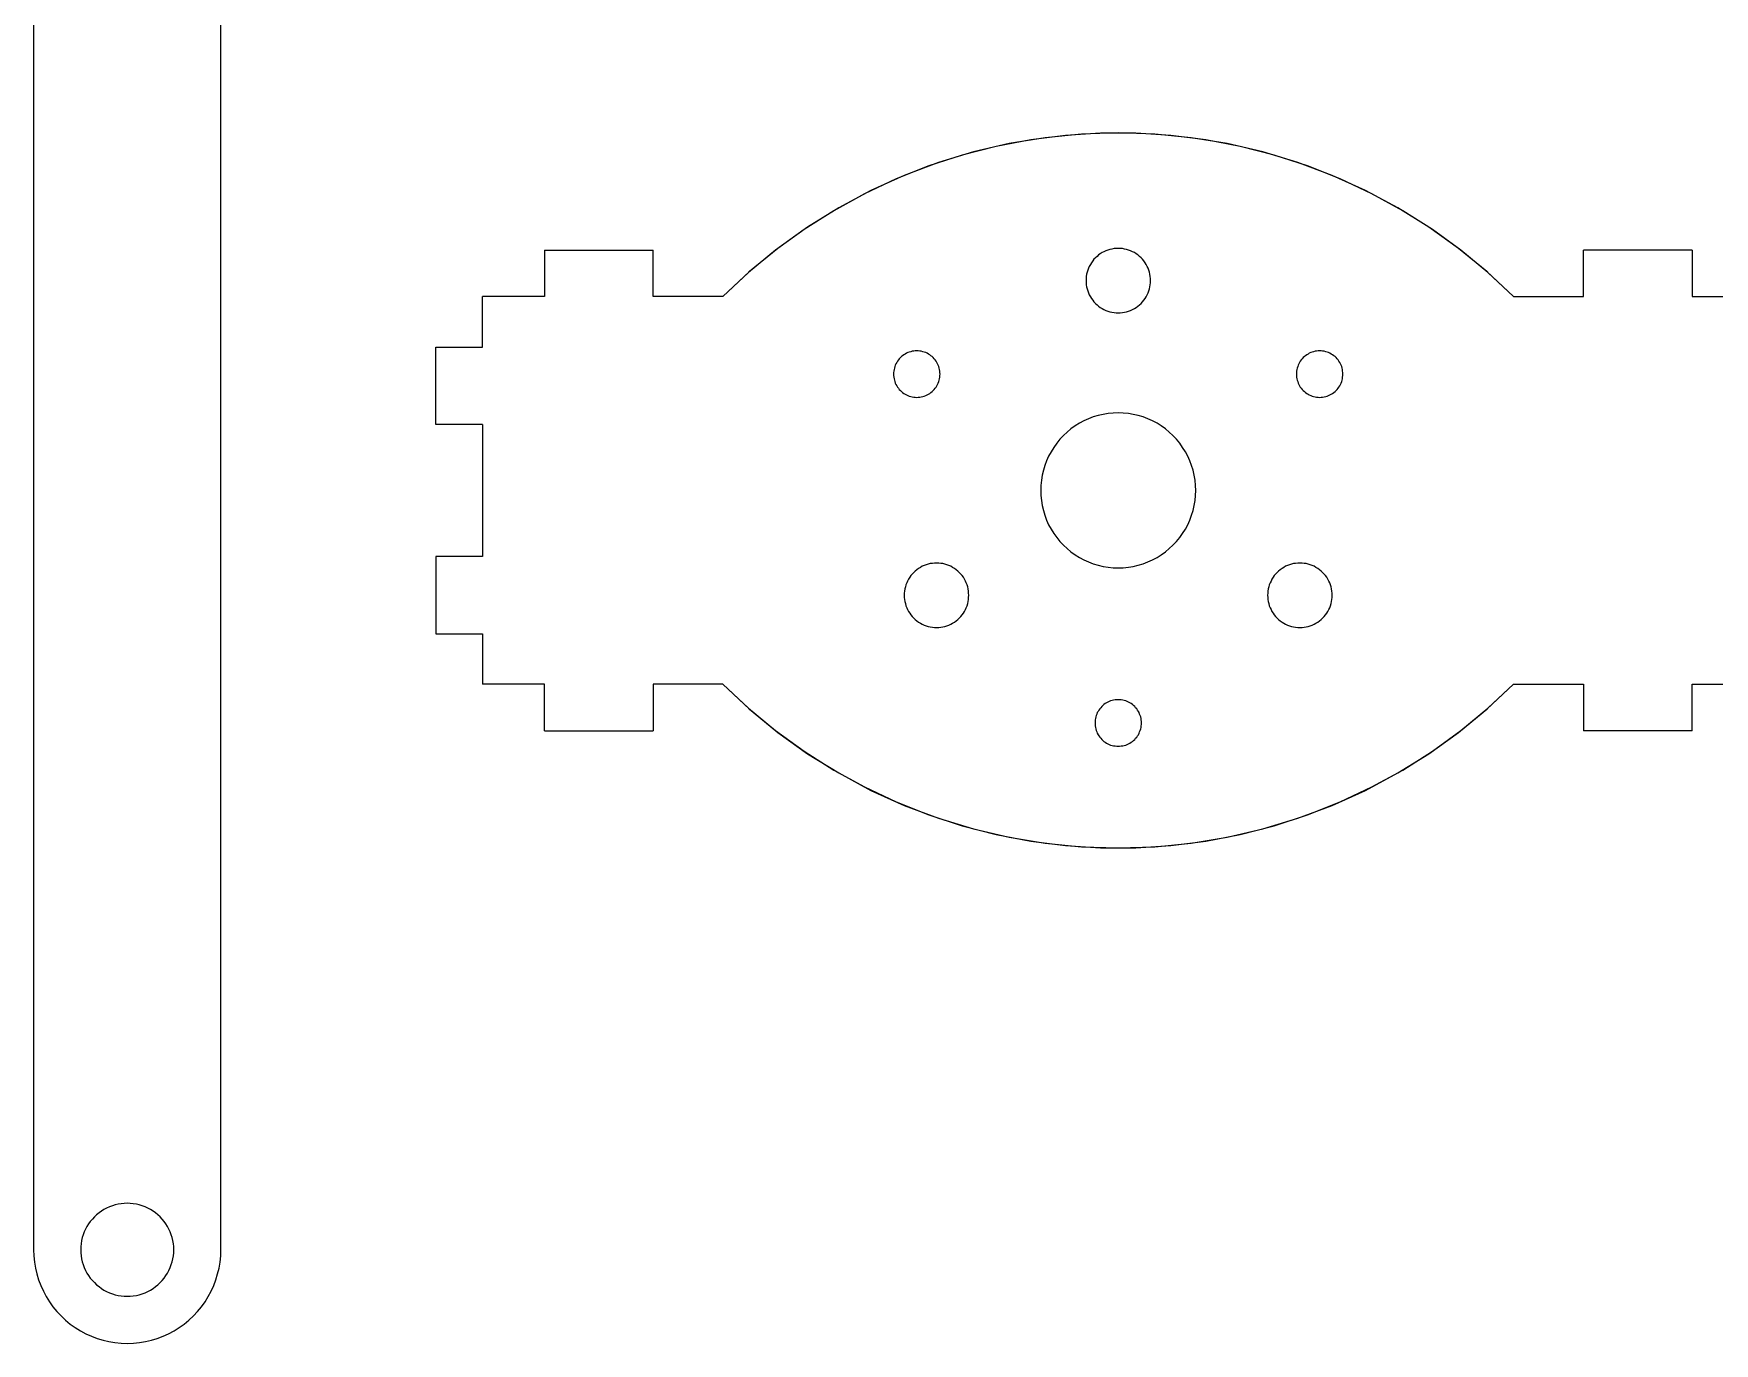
# Model space of a CAD drawing. Extents: x -403 to 403, y -278 to 278.
# Drawn here: x -151.7 to -43.3, y -244.3 to -159.9 of the extents above; entities that cross this region are included whole.
import ezdxf

# ---------------------------------------------------------------- set-up
doc = ezdxf.new("R2010")
doc.units = 0
doc.layers.get('0').update_dxf_attribs({"linetype": 'CONTINUOUS'})

msp = doc.modelspace()

# ---------------------------------------------------------------- linework, layer by layer
for p, q in [((-151.72, -77.31), (-151.72, -238.31)), ((-139.64, -238.31), (-139.64, -77.31)), ((-87.41, -166.72), (-89.64, -167.15)), ((-86.48, -166.59), (-88.81, -166.97)), ((-85.17, -166.44), (-87.41, -166.72)), ((-84.13, -166.35), (-86.48, -166.59)), ((-82.91, -166.3), (-85.17, -166.44)), ((-81.77, -166.28), (-84.13, -166.35)), ((-80.64, -166.3), (-82.91, -166.3)), ((-79.42, -166.35), (-81.77, -166.28)), ((-78.38, -166.44), (-80.64, -166.3)), ((-77.07, -166.59), (-79.42, -166.35)), ((-76.13, -166.72), (-78.38, -166.44)), ((-74.74, -166.97), (-77.07, -166.59)), ((-73.91, -167.15), (-76.13, -166.72)), ((-91.83, -167.71), (-93.98, -168.41)), ((-91.1, -167.51), (-93.36, -168.19)), ((-89.64, -167.15), (-91.83, -167.71)), ((-88.81, -166.97), (-91.1, -167.51)), ((-72.44, -167.51), (-74.74, -166.97)), ((-71.72, -167.71), (-73.91, -167.15)), ((-70.19, -168.19), (-72.44, -167.51)), ((-69.56, -168.41), (-71.72, -167.71)), ((-95.57, -169.02), (-97.72, -169.99)), ((-93.98, -168.41), (-96.09, -169.24)), ((-93.36, -168.19), (-95.57, -169.02)), ((-67.98, -169.02), (-70.19, -168.19)), ((-67.46, -169.24), (-69.56, -168.41)), ((-65.83, -169.99), (-67.98, -169.02)), ((-97.72, -169.99), (-99.8, -171.11)), ((-96.09, -169.24), (-98.14, -170.21)), ((-65.41, -170.21), (-67.46, -169.24)), ((-63.75, -171.11), (-65.83, -169.99)), ((-99.8, -171.11), (-101.8, -172.35)), ((-98.14, -170.21), (-100.12, -171.3)), ((-63.42, -171.3), (-65.41, -170.21)), ((-61.75, -172.35), (-63.75, -171.11)), ((-100.12, -171.3), (-102.03, -172.51)), ((-61.51, -172.51), (-63.42, -171.3)), ((-102.03, -172.51), (-103.87, -173.84)), ((-101.8, -172.35), (-103.72, -173.73)), ((-59.83, -173.73), (-61.75, -172.35)), ((-59.68, -173.84), (-61.51, -172.51)), ((-118.77, -173.84), (-111.77, -173.84)), ((-118.77, -173.84), (-118.77, -176.84)), ((-111.77, -176.84), (-111.77, -173.84)), ((-103.87, -173.84), (-105.61, -175.28)), ((-103.72, -173.73), (-105.54, -175.22)), ((-83.34, -174.43), (-83.42, -174.54)), ((-83.24, -174.33), (-83.34, -174.43)), ((-83.14, -174.24), (-83.24, -174.33)), ((-83.04, -174.15), (-83.14, -174.24)), ((-82.93, -174.08), (-83.04, -174.15)), ((-82.81, -174), (-82.93, -174.08)), ((-82.69, -173.94), (-82.81, -174)), ((-82.57, -173.88), (-82.69, -173.94)), ((-82.44, -173.84), (-82.57, -173.88)), ((-82.31, -173.8), (-82.44, -173.84)), ((-82.18, -173.77), (-82.31, -173.8)), ((-82.04, -173.74), (-82.18, -173.77)), ((-81.91, -173.73), (-82.04, -173.74)), ((-81.77, -173.73), (-81.91, -173.73)), ((-81.64, -173.73), (-81.77, -173.73)), ((-81.5, -173.74), (-81.64, -173.73)), ((-81.37, -173.77), (-81.5, -173.74)), ((-81.23, -173.8), (-81.37, -173.77)), ((-81.1, -173.84), (-81.23, -173.8)), ((-80.98, -173.88), (-81.1, -173.84)), ((-80.85, -173.94), (-80.98, -173.88)), ((-80.73, -174), (-80.85, -173.94)), ((-80.62, -174.08), (-80.73, -174)), ((-80.51, -174.15), (-80.62, -174.08)), ((-80.4, -174.24), (-80.51, -174.15)), ((-80.3, -174.33), (-80.4, -174.24)), ((-80.21, -174.43), (-80.3, -174.33)), ((-80.12, -174.54), (-80.21, -174.43)), ((-58.01, -175.22), (-59.83, -173.73)), ((-57.94, -175.28), (-59.68, -173.84)), ((-51.77, -176.84), (-51.77, -173.84)), ((-44.77, -173.84), (-51.77, -173.84)), ((-44.77, -173.84), (-44.77, -176.84)), ((-105.54, -175.22), (-107.26, -176.84)), ((-105.61, -175.28), (-107.26, -176.84)), ((-83.84, -175.53), (-83.85, -175.67)), ((-83.81, -175.4), (-83.84, -175.53)), ((-83.78, -175.27), (-83.81, -175.4)), ((-83.74, -175.14), (-83.78, -175.27)), ((-83.69, -175.01), (-83.74, -175.14)), ((-83.64, -174.89), (-83.69, -175.01)), ((-83.57, -174.77), (-83.64, -174.89)), ((-83.5, -174.65), (-83.57, -174.77)), ((-83.42, -174.54), (-83.5, -174.65)), ((-80.04, -174.65), (-80.12, -174.54)), ((-79.97, -174.77), (-80.04, -174.65)), ((-79.91, -174.89), (-79.97, -174.77)), ((-79.85, -175.01), (-79.91, -174.89)), ((-79.8, -175.14), (-79.85, -175.01)), ((-79.76, -175.27), (-79.8, -175.14)), ((-79.73, -175.4), (-79.76, -175.27)), ((-79.71, -175.53), (-79.73, -175.4)), ((-79.7, -175.67), (-79.71, -175.53)), ((-56.28, -176.84), (-58.01, -175.22)), ((-56.28, -176.84), (-57.94, -175.28)), ((-83.85, -175.67), (-83.85, -175.81)), ((-83.85, -175.81), (-83.85, -175.94)), ((-83.85, -175.94), (-83.84, -176.08)), ((-83.84, -176.08), (-83.81, -176.21)), ((-83.81, -176.21), (-83.78, -176.34)), ((-83.78, -176.34), (-83.74, -176.47)), ((-83.74, -176.47), (-83.69, -176.6)), ((-83.69, -176.6), (-83.64, -176.73)), ((-79.91, -176.73), (-79.85, -176.6)), ((-79.85, -176.6), (-79.8, -176.47)), ((-79.8, -176.47), (-79.76, -176.34)), ((-79.76, -176.34), (-79.73, -176.21)), ((-79.73, -176.21), (-79.71, -176.08)), ((-79.71, -176.08), (-79.7, -175.94)), ((-79.69, -175.81), (-79.7, -175.67)), ((-79.7, -175.94), (-79.69, -175.81)), ((-122.77, -180.09), (-122.77, -176.84)), ((-118.77, -176.84), (-122.77, -176.84)), ((-107.26, -176.84), (-111.77, -176.84)), ((-83.64, -176.73), (-83.57, -176.85)), ((-83.57, -176.85), (-83.5, -176.96)), ((-83.5, -176.96), (-83.42, -177.07)), ((-83.42, -177.07), (-83.34, -177.18)), ((-83.34, -177.18), (-83.24, -177.28)), ((-83.24, -177.28), (-83.14, -177.37)), ((-83.14, -177.37), (-83.04, -177.46)), ((-83.04, -177.46), (-82.93, -177.53)), ((-82.93, -177.53), (-82.81, -177.61)), ((-82.81, -177.61), (-82.69, -177.67)), ((-82.69, -177.67), (-82.57, -177.73)), ((-82.57, -177.73), (-82.44, -177.77)), ((-81.1, -177.77), (-80.98, -177.73)), ((-80.98, -177.73), (-80.85, -177.67)), ((-80.85, -177.67), (-80.73, -177.61)), ((-80.73, -177.61), (-80.62, -177.53)), ((-80.62, -177.53), (-80.51, -177.46)), ((-80.51, -177.46), (-80.4, -177.37)), ((-80.4, -177.37), (-80.3, -177.28)), ((-80.3, -177.28), (-80.21, -177.18)), ((-80.21, -177.18), (-80.12, -177.07)), ((-80.12, -177.07), (-80.04, -176.96)), ((-80.04, -176.96), (-79.97, -176.85)), ((-79.97, -176.85), (-79.91, -176.73)), ((-56.28, -176.84), (-51.77, -176.84)), ((-44.77, -176.84), (-40.77, -176.84)), ((-82.44, -177.77), (-82.31, -177.81)), ((-82.31, -177.81), (-82.18, -177.85)), ((-82.18, -177.85), (-82.04, -177.87)), ((-82.04, -177.87), (-81.91, -177.88)), ((-81.91, -177.88), (-81.77, -177.89)), ((-81.77, -177.89), (-81.64, -177.88)), ((-81.64, -177.88), (-81.5, -177.87)), ((-81.5, -177.87), (-81.37, -177.85)), ((-81.37, -177.85), (-81.23, -177.81)), ((-81.23, -177.81), (-81.1, -177.77)), ((-125.77, -185.09), (-125.77, -180.09)), ((-125.77, -180.09), (-122.77, -180.09)), ((-96.01, -181), (-96.06, -181.09)), ((-95.95, -180.92), (-96.01, -181)), ((-95.89, -180.85), (-95.95, -180.92)), ((-95.82, -180.77), (-95.89, -180.85)), ((-95.75, -180.71), (-95.82, -180.77)), ((-95.68, -180.65), (-95.75, -180.71)), ((-95.6, -180.59), (-95.68, -180.65)), ((-95.51, -180.54), (-95.6, -180.59)), ((-95.43, -180.49), (-95.51, -180.54)), ((-95.34, -180.45), (-95.43, -180.49)), ((-95.25, -180.41), (-95.34, -180.45)), ((-95.15, -180.39), (-95.25, -180.41)), ((-95.06, -180.36), (-95.15, -180.39)), ((-94.96, -180.35), (-95.06, -180.36)), ((-94.86, -180.34), (-94.96, -180.35)), ((-94.76, -180.34), (-94.86, -180.34)), ((-94.67, -180.34), (-94.76, -180.34)), ((-94.57, -180.35), (-94.67, -180.34)), ((-94.47, -180.36), (-94.57, -180.35)), ((-94.38, -180.39), (-94.47, -180.36)), ((-94.28, -180.41), (-94.38, -180.39)), ((-94.19, -180.45), (-94.28, -180.41)), ((-94.1, -180.49), (-94.19, -180.45)), ((-94.01, -180.54), (-94.1, -180.49)), ((-93.93, -180.59), (-94.01, -180.54)), ((-93.85, -180.65), (-93.93, -180.59)), ((-93.77, -180.71), (-93.85, -180.65)), ((-93.7, -180.77), (-93.77, -180.71)), ((-93.64, -180.85), (-93.7, -180.77)), ((-93.57, -180.92), (-93.64, -180.85)), ((-93.52, -181), (-93.57, -180.92)), ((-93.46, -181.09), (-93.52, -181)), ((-70.03, -181), (-70.08, -181.09)), ((-69.97, -180.92), (-70.03, -181)), ((-69.91, -180.85), (-69.97, -180.92)), ((-69.84, -180.77), (-69.91, -180.85)), ((-69.77, -180.71), (-69.84, -180.77)), ((-69.7, -180.65), (-69.77, -180.71)), ((-69.62, -180.59), (-69.7, -180.65)), ((-69.53, -180.54), (-69.62, -180.59)), ((-69.45, -180.49), (-69.53, -180.54)), ((-69.36, -180.45), (-69.45, -180.49)), ((-69.27, -180.41), (-69.36, -180.45)), ((-69.17, -180.39), (-69.27, -180.41)), ((-69.08, -180.36), (-69.17, -180.39)), ((-68.98, -180.35), (-69.08, -180.36)), ((-68.88, -180.34), (-68.98, -180.35)), ((-68.78, -180.34), (-68.88, -180.34)), ((-68.68, -180.34), (-68.78, -180.34)), ((-68.59, -180.35), (-68.68, -180.34)), ((-68.49, -180.36), (-68.59, -180.35)), ((-68.39, -180.39), (-68.49, -180.36)), ((-68.3, -180.41), (-68.39, -180.39)), ((-68.21, -180.45), (-68.3, -180.41)), ((-68.12, -180.49), (-68.21, -180.45)), ((-68.03, -180.54), (-68.12, -180.49)), ((-67.95, -180.59), (-68.03, -180.54)), ((-67.87, -180.65), (-67.95, -180.59)), ((-67.79, -180.71), (-67.87, -180.65)), ((-67.72, -180.77), (-67.79, -180.71)), ((-67.66, -180.85), (-67.72, -180.77)), ((-67.59, -180.92), (-67.66, -180.85)), ((-67.54, -181), (-67.59, -180.92)), ((-67.48, -181.09), (-67.54, -181)), ((-96.25, -181.64), (-96.26, -181.74)), ((-96.26, -181.74), (-96.26, -181.84)), ((-96.26, -181.84), (-96.26, -181.93)), ((-96.26, -181.93), (-96.25, -182.03)), ((-96.23, -181.54), (-96.25, -181.64)), ((-96.25, -182.03), (-96.23, -182.13)), ((-96.21, -181.45), (-96.23, -181.54)), ((-96.18, -181.35), (-96.21, -181.45)), ((-96.15, -181.26), (-96.18, -181.35)), ((-96.11, -181.17), (-96.15, -181.26)), ((-96.06, -181.09), (-96.11, -181.17)), ((-93.42, -181.17), (-93.46, -181.09)), ((-93.38, -181.26), (-93.42, -181.17)), ((-93.34, -181.35), (-93.38, -181.26)), ((-93.31, -181.45), (-93.34, -181.35)), ((-93.29, -181.54), (-93.31, -181.45)), ((-93.28, -181.64), (-93.29, -181.54)), ((-93.29, -182.13), (-93.28, -182.03)), ((-93.27, -181.74), (-93.28, -181.64)), ((-93.28, -182.03), (-93.27, -181.93)), ((-93.26, -181.84), (-93.27, -181.74)), ((-93.27, -181.93), (-93.26, -181.84)), ((-70.27, -181.64), (-70.28, -181.74)), ((-70.28, -181.74), (-70.28, -181.84)), ((-70.28, -181.84), (-70.28, -181.93)), ((-70.28, -181.93), (-70.27, -182.03)), ((-70.25, -181.54), (-70.27, -181.64)), ((-70.27, -182.03), (-70.25, -182.13)), ((-70.23, -181.45), (-70.25, -181.54)), ((-70.2, -181.35), (-70.23, -181.45)), ((-70.17, -181.26), (-70.2, -181.35)), ((-70.13, -181.17), (-70.17, -181.26)), ((-70.08, -181.09), (-70.13, -181.17)), ((-67.44, -181.17), (-67.48, -181.09)), ((-67.4, -181.26), (-67.44, -181.17)), ((-67.36, -181.35), (-67.4, -181.26)), ((-67.33, -181.45), (-67.36, -181.35)), ((-67.31, -181.54), (-67.33, -181.45)), ((-67.3, -181.64), (-67.31, -181.54)), ((-67.31, -182.13), (-67.3, -182.03)), ((-67.29, -181.74), (-67.3, -181.64)), ((-67.3, -182.03), (-67.29, -181.93)), ((-67.28, -181.84), (-67.29, -181.74)), ((-67.29, -181.93), (-67.28, -181.84)), ((-96.23, -182.13), (-96.21, -182.22)), ((-96.21, -182.22), (-96.18, -182.32)), ((-96.18, -182.32), (-96.15, -182.41)), ((-96.15, -182.41), (-96.11, -182.5)), ((-96.11, -182.5), (-96.06, -182.59)), ((-96.06, -182.59), (-96.01, -182.67)), ((-96.01, -182.67), (-95.95, -182.75)), ((-95.95, -182.75), (-95.89, -182.82)), ((-95.89, -182.82), (-95.82, -182.9)), ((-95.82, -182.9), (-95.75, -182.96)), ((-95.75, -182.96), (-95.68, -183.03)), ((-95.68, -183.03), (-95.6, -183.08)), ((-95.6, -183.08), (-95.51, -183.13)), ((-95.51, -183.13), (-95.43, -183.18)), ((-94.1, -183.18), (-94.01, -183.13)), ((-94.01, -183.13), (-93.93, -183.08)), ((-93.93, -183.08), (-93.85, -183.03)), ((-93.85, -183.03), (-93.77, -182.96)), ((-93.77, -182.96), (-93.7, -182.9)), ((-93.7, -182.9), (-93.64, -182.82)), ((-93.64, -182.82), (-93.57, -182.75)), ((-93.57, -182.75), (-93.52, -182.67)), ((-93.52, -182.67), (-93.46, -182.59)), ((-93.46, -182.59), (-93.42, -182.5)), ((-93.42, -182.5), (-93.38, -182.41)), ((-93.38, -182.41), (-93.34, -182.32)), ((-93.34, -182.32), (-93.31, -182.22)), ((-93.31, -182.22), (-93.29, -182.13)), ((-70.25, -182.13), (-70.23, -182.22)), ((-70.23, -182.22), (-70.2, -182.32)), ((-70.2, -182.32), (-70.17, -182.41)), ((-70.17, -182.41), (-70.13, -182.5)), ((-70.13, -182.5), (-70.08, -182.59)), ((-70.08, -182.59), (-70.03, -182.67)), ((-70.03, -182.67), (-69.97, -182.75)), ((-69.97, -182.75), (-69.91, -182.82)), ((-69.91, -182.82), (-69.84, -182.9)), ((-69.84, -182.9), (-69.77, -182.96)), ((-69.77, -182.96), (-69.7, -183.03)), ((-69.7, -183.03), (-69.62, -183.08)), ((-69.62, -183.08), (-69.53, -183.13)), ((-69.53, -183.13), (-69.45, -183.18)), ((-68.12, -183.18), (-68.03, -183.13)), ((-68.03, -183.13), (-67.95, -183.08)), ((-67.95, -183.08), (-67.87, -183.03)), ((-67.87, -183.03), (-67.79, -182.96)), ((-67.79, -182.96), (-67.72, -182.9)), ((-67.72, -182.9), (-67.66, -182.82)), ((-67.66, -182.82), (-67.59, -182.75)), ((-67.59, -182.75), (-67.54, -182.67)), ((-67.54, -182.67), (-67.48, -182.59)), ((-67.48, -182.59), (-67.44, -182.5)), ((-67.44, -182.5), (-67.4, -182.41)), ((-67.4, -182.41), (-67.36, -182.32)), ((-67.36, -182.32), (-67.33, -182.22)), ((-67.33, -182.22), (-67.31, -182.13)), ((-95.43, -183.18), (-95.34, -183.22)), ((-95.34, -183.22), (-95.25, -183.26)), ((-95.25, -183.26), (-95.15, -183.28)), ((-95.15, -183.28), (-95.06, -183.31)), ((-95.06, -183.31), (-94.96, -183.32)), ((-94.96, -183.32), (-94.86, -183.33)), ((-94.86, -183.33), (-94.76, -183.34)), ((-94.76, -183.34), (-94.67, -183.33)), ((-94.67, -183.33), (-94.57, -183.32)), ((-94.57, -183.32), (-94.47, -183.31)), ((-94.47, -183.31), (-94.38, -183.28)), ((-94.38, -183.28), (-94.28, -183.26)), ((-94.28, -183.26), (-94.19, -183.22)), ((-94.19, -183.22), (-94.1, -183.18)), ((-69.45, -183.18), (-69.36, -183.22)), ((-69.36, -183.22), (-69.27, -183.26)), ((-69.27, -183.26), (-69.17, -183.28)), ((-69.17, -183.28), (-69.08, -183.31)), ((-69.08, -183.31), (-68.98, -183.32)), ((-68.98, -183.32), (-68.88, -183.33)), ((-68.88, -183.33), (-68.78, -183.34)), ((-68.78, -183.34), (-68.68, -183.33)), ((-68.68, -183.33), (-68.59, -183.32)), ((-68.59, -183.32), (-68.49, -183.31)), ((-68.49, -183.31), (-68.39, -183.28)), ((-68.39, -183.28), (-68.3, -183.26)), ((-68.3, -183.26), (-68.21, -183.22)), ((-68.21, -183.22), (-68.12, -183.18)), ((-122.77, -185.09), (-125.77, -185.09)), ((-122.77, -185.09), (-122.77, -193.59)), ((-84.55, -185.18), (-84.82, -185.37)), ((-84.27, -185), (-84.55, -185.18)), ((-83.98, -184.85), (-84.27, -185)), ((-83.69, -184.72), (-83.98, -184.85)), ((-83.38, -184.6), (-83.69, -184.72)), ((-83.07, -184.51), (-83.38, -184.6)), ((-82.75, -184.43), (-83.07, -184.51)), ((-82.43, -184.38), (-82.75, -184.43)), ((-82.1, -184.35), (-82.43, -184.38)), ((-81.77, -184.34), (-82.1, -184.35)), ((-81.45, -184.35), (-81.77, -184.34)), ((-81.12, -184.38), (-81.45, -184.35)), ((-80.8, -184.43), (-81.12, -184.38)), ((-80.48, -184.51), (-80.8, -184.43)), ((-80.17, -184.6), (-80.48, -184.51)), ((-79.86, -184.72), (-80.17, -184.6)), ((-79.56, -184.85), (-79.86, -184.72)), ((-79.27, -185), (-79.56, -184.85)), ((-79, -185.18), (-79.27, -185)), ((-78.73, -185.37), (-79, -185.18)), ((-85.74, -186.29), (-85.93, -186.56)), ((-85.53, -186.04), (-85.74, -186.29)), ((-85.31, -185.8), (-85.53, -186.04)), ((-85.07, -185.58), (-85.31, -185.8)), ((-84.82, -185.37), (-85.07, -185.58)), ((-78.48, -185.58), (-78.73, -185.37)), ((-78.24, -185.8), (-78.48, -185.58)), ((-78.01, -186.04), (-78.24, -185.8)), ((-77.81, -186.29), (-78.01, -186.04)), ((-77.62, -186.56), (-77.81, -186.29)), ((-86.39, -187.42), (-86.51, -187.73)), ((-86.26, -187.12), (-86.39, -187.42)), ((-86.1, -186.84), (-86.26, -187.12)), ((-85.93, -186.56), (-86.1, -186.84)), ((-77.44, -186.84), (-77.62, -186.56)), ((-77.29, -187.12), (-77.44, -186.84)), ((-77.15, -187.42), (-77.29, -187.12)), ((-77.04, -187.73), (-77.15, -187.42)), ((-86.68, -188.36), (-86.73, -188.68)), ((-86.6, -188.04), (-86.68, -188.36)), ((-86.51, -187.73), (-86.6, -188.04)), ((-76.94, -188.04), (-77.04, -187.73)), ((-76.87, -188.36), (-76.94, -188.04)), ((-76.82, -188.68), (-76.87, -188.36)), ((-86.76, -189.01), (-86.77, -189.34)), ((-86.77, -189.34), (-86.76, -189.66)), ((-86.73, -188.68), (-86.76, -189.01)), ((-86.76, -189.66), (-86.73, -189.99)), ((-76.78, -189.01), (-76.82, -188.68)), ((-76.82, -189.99), (-76.78, -189.66)), ((-76.77, -189.34), (-76.78, -189.01)), ((-76.78, -189.66), (-76.77, -189.34)), ((-86.73, -189.99), (-86.68, -190.31)), ((-86.68, -190.31), (-86.6, -190.63)), ((-86.6, -190.63), (-86.51, -190.94)), ((-77.04, -190.94), (-76.94, -190.63)), ((-76.94, -190.63), (-76.87, -190.31)), ((-76.87, -190.31), (-76.82, -189.99)), ((-86.51, -190.94), (-86.39, -191.25)), ((-86.39, -191.25), (-86.26, -191.55)), ((-86.26, -191.55), (-86.1, -191.84)), ((-86.1, -191.84), (-85.93, -192.11)), ((-77.62, -192.11), (-77.44, -191.84)), ((-77.44, -191.84), (-77.29, -191.55)), ((-77.29, -191.55), (-77.15, -191.25)), ((-77.15, -191.25), (-77.04, -190.94)), ((-85.93, -192.11), (-85.74, -192.38)), ((-85.74, -192.38), (-85.53, -192.63)), ((-85.53, -192.63), (-85.31, -192.87)), ((-85.31, -192.87), (-85.07, -193.09)), ((-78.48, -193.09), (-78.24, -192.87)), ((-78.24, -192.87), (-78.01, -192.63)), ((-78.01, -192.63), (-77.81, -192.38)), ((-77.81, -192.38), (-77.62, -192.11)), ((-125.77, -193.59), (-125.77, -198.59)), ((-122.77, -193.59), (-125.77, -193.59)), ((-85.07, -193.09), (-84.82, -193.3)), ((-84.82, -193.3), (-84.55, -193.49)), ((-84.55, -193.49), (-84.27, -193.67)), ((-84.27, -193.67), (-83.98, -193.82)), ((-83.98, -193.82), (-83.69, -193.95)), ((-83.69, -193.95), (-83.38, -194.07)), ((-80.17, -194.07), (-79.86, -193.95)), ((-79.86, -193.95), (-79.56, -193.82)), ((-79.56, -193.82), (-79.27, -193.67)), ((-79.27, -193.67), (-79, -193.49)), ((-79, -193.49), (-78.73, -193.3)), ((-78.73, -193.3), (-78.48, -193.09)), ((-95.29, -195.06), (-95.36, -195.18)), ((-95.22, -194.94), (-95.29, -195.06)), ((-95.14, -194.83), (-95.22, -194.94)), ((-95.05, -194.73), (-95.14, -194.83)), ((-94.96, -194.63), (-95.05, -194.73)), ((-94.86, -194.54), (-94.96, -194.63)), ((-94.76, -194.45), (-94.86, -194.54)), ((-94.65, -194.37), (-94.76, -194.45)), ((-94.53, -194.3), (-94.65, -194.37)), ((-94.41, -194.23), (-94.53, -194.3)), ((-94.29, -194.18), (-94.41, -194.23)), ((-94.16, -194.13), (-94.29, -194.18)), ((-94.03, -194.09), (-94.16, -194.13)), ((-93.9, -194.06), (-94.03, -194.09)), ((-93.76, -194.04), (-93.9, -194.06)), ((-93.63, -194.02), (-93.76, -194.04)), ((-93.49, -194.02), (-93.63, -194.02)), ((-93.35, -194.02), (-93.49, -194.02)), ((-93.22, -194.04), (-93.35, -194.02)), ((-93.08, -194.06), (-93.22, -194.04)), ((-92.95, -194.09), (-93.08, -194.06)), ((-92.82, -194.13), (-92.95, -194.09)), ((-92.69, -194.18), (-92.82, -194.13)), ((-92.57, -194.23), (-92.69, -194.18)), ((-92.45, -194.3), (-92.57, -194.23)), ((-92.34, -194.37), (-92.45, -194.3)), ((-92.22, -194.45), (-92.34, -194.37)), ((-92.12, -194.54), (-92.22, -194.45)), ((-92.02, -194.63), (-92.12, -194.54)), ((-91.93, -194.73), (-92.02, -194.63)), ((-91.84, -194.83), (-91.93, -194.73)), ((-91.76, -194.94), (-91.84, -194.83)), ((-91.69, -195.06), (-91.76, -194.94)), ((-91.63, -195.18), (-91.69, -195.06)), ((-83.38, -194.07), (-83.07, -194.16)), ((-83.07, -194.16), (-82.75, -194.24)), ((-82.75, -194.24), (-82.43, -194.29)), ((-82.43, -194.29), (-82.1, -194.32)), ((-82.1, -194.32), (-81.77, -194.34)), ((-81.77, -194.34), (-81.45, -194.32)), ((-81.45, -194.32), (-81.12, -194.29)), ((-81.12, -194.29), (-80.8, -194.24)), ((-80.8, -194.24), (-80.48, -194.16)), ((-80.48, -194.16), (-80.17, -194.07)), ((-71.86, -195.06), (-71.92, -195.18)), ((-71.79, -194.94), (-71.86, -195.06)), ((-71.71, -194.83), (-71.79, -194.94)), ((-71.62, -194.73), (-71.71, -194.83)), ((-71.53, -194.63), (-71.62, -194.73)), ((-71.43, -194.54), (-71.53, -194.63)), ((-71.32, -194.45), (-71.43, -194.54)), ((-71.21, -194.37), (-71.32, -194.45)), ((-71.1, -194.3), (-71.21, -194.37)), ((-70.98, -194.23), (-71.1, -194.3)), ((-70.85, -194.18), (-70.98, -194.23)), ((-70.72, -194.13), (-70.85, -194.18)), ((-70.59, -194.09), (-70.72, -194.13)), ((-70.46, -194.06), (-70.59, -194.09)), ((-70.33, -194.04), (-70.46, -194.06)), ((-70.19, -194.02), (-70.33, -194.04)), ((-70.06, -194.02), (-70.19, -194.02)), ((-69.92, -194.02), (-70.06, -194.02)), ((-69.78, -194.04), (-69.92, -194.02)), ((-69.65, -194.06), (-69.78, -194.04)), ((-69.52, -194.09), (-69.65, -194.06)), ((-69.39, -194.13), (-69.52, -194.09)), ((-69.26, -194.18), (-69.39, -194.13)), ((-69.14, -194.23), (-69.26, -194.18)), ((-69.02, -194.3), (-69.14, -194.23)), ((-68.9, -194.37), (-69.02, -194.3)), ((-68.79, -194.45), (-68.9, -194.37)), ((-68.68, -194.54), (-68.79, -194.45)), ((-68.59, -194.63), (-68.68, -194.54)), ((-68.49, -194.73), (-68.59, -194.63)), ((-68.41, -194.83), (-68.49, -194.73)), ((-68.33, -194.94), (-68.41, -194.83)), ((-68.25, -195.06), (-68.33, -194.94)), ((-68.19, -195.18), (-68.25, -195.06)), ((-95.55, -195.83), (-95.57, -195.96)), ((-95.57, -195.96), (-95.57, -196.1)), ((-95.57, -196.1), (-95.57, -196.24)), ((-95.53, -195.69), (-95.55, -195.83)), ((-95.5, -195.56), (-95.53, -195.69)), ((-95.46, -195.43), (-95.5, -195.56)), ((-95.41, -195.3), (-95.46, -195.43)), ((-95.36, -195.18), (-95.41, -195.3)), ((-91.57, -195.3), (-91.63, -195.18)), ((-91.52, -195.43), (-91.57, -195.3)), ((-91.48, -195.56), (-91.52, -195.43)), ((-91.45, -195.69), (-91.48, -195.56)), ((-91.43, -195.83), (-91.45, -195.69)), ((-91.42, -195.96), (-91.43, -195.83)), ((-91.41, -196.1), (-91.42, -195.96)), ((-91.42, -196.24), (-91.41, -196.1)), ((-72.13, -195.96), (-72.14, -196.1)), ((-72.14, -196.1), (-72.13, -196.24)), ((-72.12, -195.83), (-72.13, -195.96)), ((-72.1, -195.69), (-72.12, -195.83)), ((-72.07, -195.56), (-72.1, -195.69)), ((-72.03, -195.43), (-72.07, -195.56)), ((-71.98, -195.3), (-72.03, -195.43)), ((-71.92, -195.18), (-71.98, -195.3)), ((-68.13, -195.3), (-68.19, -195.18)), ((-68.09, -195.43), (-68.13, -195.3)), ((-68.05, -195.56), (-68.09, -195.43)), ((-68.02, -195.69), (-68.05, -195.56)), ((-67.99, -195.83), (-68.02, -195.69)), ((-67.98, -195.96), (-67.99, -195.83)), ((-67.98, -196.1), (-67.98, -195.96)), ((-67.98, -196.24), (-67.98, -196.1)), ((-95.57, -196.24), (-95.55, -196.37)), ((-95.55, -196.37), (-95.53, -196.51)), ((-95.53, -196.51), (-95.5, -196.64)), ((-95.5, -196.64), (-95.46, -196.77)), ((-95.46, -196.77), (-95.41, -196.9)), ((-95.41, -196.9), (-95.36, -197.02)), ((-95.36, -197.02), (-95.29, -197.14)), ((-95.29, -197.14), (-95.22, -197.26)), ((-95.22, -197.26), (-95.14, -197.37)), ((-91.84, -197.37), (-91.76, -197.26)), ((-91.76, -197.26), (-91.69, -197.14)), ((-91.69, -197.14), (-91.63, -197.02)), ((-91.63, -197.02), (-91.57, -196.9)), ((-91.57, -196.9), (-91.52, -196.77)), ((-91.52, -196.77), (-91.48, -196.64)), ((-91.48, -196.64), (-91.45, -196.51)), ((-91.45, -196.51), (-91.43, -196.37)), ((-91.43, -196.37), (-91.42, -196.24)), ((-72.13, -196.24), (-72.12, -196.37)), ((-72.12, -196.37), (-72.1, -196.51)), ((-72.1, -196.51), (-72.07, -196.64)), ((-72.07, -196.64), (-72.03, -196.77)), ((-72.03, -196.77), (-71.98, -196.9)), ((-71.98, -196.9), (-71.92, -197.02)), ((-71.92, -197.02), (-71.86, -197.14)), ((-71.86, -197.14), (-71.79, -197.26)), ((-71.79, -197.26), (-71.71, -197.37)), ((-68.41, -197.37), (-68.33, -197.26)), ((-68.33, -197.26), (-68.25, -197.14)), ((-68.25, -197.14), (-68.19, -197.02)), ((-68.19, -197.02), (-68.13, -196.9)), ((-68.13, -196.9), (-68.09, -196.77)), ((-68.09, -196.77), (-68.05, -196.64)), ((-68.05, -196.64), (-68.02, -196.51)), ((-68.02, -196.51), (-67.99, -196.37)), ((-67.99, -196.37), (-67.98, -196.24)), ((-95.14, -197.37), (-95.05, -197.47)), ((-95.05, -197.47), (-94.96, -197.57)), ((-94.96, -197.57), (-94.86, -197.66)), ((-94.86, -197.66), (-94.76, -197.75)), ((-94.76, -197.75), (-94.65, -197.83)), ((-94.65, -197.83), (-94.53, -197.9)), ((-94.53, -197.9), (-94.41, -197.97)), ((-94.41, -197.97), (-94.29, -198.02)), ((-94.29, -198.02), (-94.16, -198.07)), ((-94.16, -198.07), (-94.03, -198.11)), ((-94.03, -198.11), (-93.9, -198.14)), ((-93.9, -198.14), (-93.76, -198.16)), ((-93.76, -198.16), (-93.63, -198.18)), ((-93.63, -198.18), (-93.49, -198.18)), ((-93.49, -198.18), (-93.35, -198.18)), ((-93.35, -198.18), (-93.22, -198.16)), ((-93.22, -198.16), (-93.08, -198.14)), ((-93.08, -198.14), (-92.95, -198.11)), ((-92.95, -198.11), (-92.82, -198.07)), ((-92.82, -198.07), (-92.69, -198.02)), ((-92.69, -198.02), (-92.57, -197.97)), ((-92.57, -197.97), (-92.45, -197.9)), ((-92.45, -197.9), (-92.34, -197.83)), ((-92.34, -197.83), (-92.22, -197.75)), ((-92.22, -197.75), (-92.12, -197.66)), ((-92.12, -197.66), (-92.02, -197.57)), ((-92.02, -197.57), (-91.93, -197.47)), ((-91.93, -197.47), (-91.84, -197.37)), ((-71.71, -197.37), (-71.62, -197.47)), ((-71.62, -197.47), (-71.53, -197.57)), ((-71.53, -197.57), (-71.43, -197.66)), ((-71.43, -197.66), (-71.32, -197.75)), ((-71.32, -197.75), (-71.21, -197.83)), ((-71.21, -197.83), (-71.1, -197.9)), ((-71.1, -197.9), (-70.98, -197.97)), ((-70.98, -197.97), (-70.85, -198.02)), ((-70.85, -198.02), (-70.72, -198.07)), ((-70.72, -198.07), (-70.59, -198.11)), ((-70.59, -198.11), (-70.46, -198.14)), ((-70.46, -198.14), (-70.33, -198.16)), ((-70.33, -198.16), (-70.19, -198.18)), ((-70.19, -198.18), (-70.06, -198.18)), ((-70.06, -198.18), (-69.92, -198.18)), ((-69.92, -198.18), (-69.78, -198.16)), ((-69.78, -198.16), (-69.65, -198.14)), ((-69.65, -198.14), (-69.52, -198.11)), ((-69.52, -198.11), (-69.39, -198.07)), ((-69.39, -198.07), (-69.26, -198.02)), ((-69.26, -198.02), (-69.14, -197.97)), ((-69.14, -197.97), (-69.02, -197.9)), ((-69.02, -197.9), (-68.9, -197.83)), ((-68.9, -197.83), (-68.79, -197.75)), ((-68.79, -197.75), (-68.68, -197.66)), ((-68.68, -197.66), (-68.59, -197.57)), ((-68.59, -197.57), (-68.49, -197.47)), ((-68.49, -197.47), (-68.41, -197.37)), ((-125.77, -198.59), (-122.77, -198.59)), ((-122.77, -198.59), (-122.77, -201.84)), ((-118.77, -201.84), (-122.77, -201.84)), ((-118.77, -204.84), (-118.77, -201.84)), ((-111.77, -201.84), (-111.77, -204.84)), ((-107.26, -201.84), (-111.77, -201.84)), ((-107.26, -201.84), (-105.54, -203.45)), ((-107.26, -201.84), (-105.61, -203.39)), ((-58.01, -203.45), (-56.28, -201.84)), ((-57.94, -203.39), (-56.28, -201.84)), ((-56.28, -201.84), (-51.77, -201.84)), ((-51.77, -201.84), (-51.77, -204.84)), ((-44.77, -204.84), (-44.77, -201.84)), ((-44.77, -201.84), (-40.77, -201.84)), ((-105.61, -203.39), (-103.87, -204.83)), ((-105.54, -203.45), (-103.72, -204.94)), ((-83.16, -203.76), (-83.19, -203.85)), ((-83.12, -203.67), (-83.16, -203.76)), ((-83.07, -203.59), (-83.12, -203.67)), ((-83.02, -203.5), (-83.07, -203.59)), ((-82.96, -203.42), (-83.02, -203.5)), ((-82.9, -203.35), (-82.96, -203.42)), ((-82.83, -203.27), (-82.9, -203.35)), ((-82.76, -203.21), (-82.83, -203.27)), ((-82.69, -203.15), (-82.76, -203.21)), ((-82.61, -203.09), (-82.69, -203.15)), ((-82.52, -203.04), (-82.61, -203.09)), ((-82.44, -202.99), (-82.52, -203.04)), ((-82.35, -202.95), (-82.44, -202.99)), ((-82.26, -202.91), (-82.35, -202.95)), ((-82.16, -202.89), (-82.26, -202.91)), ((-82.07, -202.86), (-82.16, -202.89)), ((-81.97, -202.85), (-82.07, -202.86)), ((-81.87, -202.84), (-81.97, -202.85)), ((-81.77, -202.84), (-81.87, -202.84)), ((-81.68, -202.84), (-81.77, -202.84)), ((-81.58, -202.85), (-81.68, -202.84)), ((-81.48, -202.86), (-81.58, -202.85)), ((-81.39, -202.89), (-81.48, -202.86)), ((-81.29, -202.91), (-81.39, -202.89)), ((-81.2, -202.95), (-81.29, -202.91)), ((-81.11, -202.99), (-81.2, -202.95)), ((-81.02, -203.04), (-81.11, -202.99)), ((-80.94, -203.09), (-81.02, -203.04)), ((-80.86, -203.15), (-80.94, -203.09)), ((-80.78, -203.21), (-80.86, -203.15)), ((-80.71, -203.27), (-80.78, -203.21)), ((-80.65, -203.35), (-80.71, -203.27)), ((-80.58, -203.42), (-80.65, -203.35)), ((-80.53, -203.5), (-80.58, -203.42)), ((-80.47, -203.59), (-80.53, -203.5)), ((-80.43, -203.67), (-80.47, -203.59)), ((-80.39, -203.76), (-80.43, -203.67)), ((-80.35, -203.85), (-80.39, -203.76)), ((-59.83, -204.94), (-58.01, -203.45)), ((-59.68, -204.83), (-57.94, -203.39)), ((-118.77, -204.84), (-111.77, -204.84)), ((-103.87, -204.83), (-102.03, -206.16)), ((-83.26, -204.14), (-83.27, -204.24)), ((-83.27, -204.24), (-83.27, -204.34)), ((-83.27, -204.34), (-83.27, -204.43)), ((-83.27, -204.43), (-83.26, -204.53)), ((-83.24, -204.04), (-83.26, -204.14)), ((-83.26, -204.53), (-83.24, -204.63)), ((-83.22, -203.95), (-83.24, -204.04)), ((-83.24, -204.63), (-83.22, -204.72)), ((-83.19, -203.85), (-83.22, -203.95)), ((-83.22, -204.72), (-83.19, -204.82)), ((-83.19, -204.82), (-83.16, -204.91)), ((-80.39, -204.91), (-80.35, -204.82)), ((-80.32, -203.95), (-80.35, -203.85)), ((-80.35, -204.82), (-80.32, -204.72)), ((-80.3, -204.04), (-80.32, -203.95)), ((-80.32, -204.72), (-80.3, -204.63)), ((-80.29, -204.14), (-80.3, -204.04)), ((-80.3, -204.63), (-80.29, -204.53)), ((-80.28, -204.24), (-80.29, -204.14)), ((-80.29, -204.53), (-80.28, -204.43)), ((-80.27, -204.34), (-80.28, -204.24)), ((-80.28, -204.43), (-80.27, -204.34)), ((-61.51, -206.16), (-59.68, -204.83)), ((-44.77, -204.84), (-51.77, -204.84)), ((-103.72, -204.94), (-101.8, -206.32)), ((-83.16, -204.91), (-83.12, -205)), ((-83.12, -205), (-83.07, -205.09)), ((-83.07, -205.09), (-83.02, -205.17)), ((-83.02, -205.17), (-82.96, -205.25)), ((-82.96, -205.25), (-82.9, -205.32)), ((-82.9, -205.32), (-82.83, -205.4)), ((-82.83, -205.4), (-82.76, -205.46)), ((-82.76, -205.46), (-82.69, -205.53)), ((-82.69, -205.53), (-82.61, -205.58)), ((-82.61, -205.58), (-82.52, -205.63)), ((-82.52, -205.63), (-82.44, -205.68)), ((-82.44, -205.68), (-82.35, -205.72)), ((-82.35, -205.72), (-82.26, -205.76)), ((-82.26, -205.76), (-82.16, -205.78)), ((-82.16, -205.78), (-82.07, -205.81)), ((-82.07, -205.81), (-81.97, -205.82)), ((-81.97, -205.82), (-81.87, -205.83)), ((-81.87, -205.83), (-81.77, -205.84)), ((-81.77, -205.84), (-81.68, -205.83)), ((-81.68, -205.83), (-81.58, -205.82)), ((-81.58, -205.82), (-81.48, -205.81)), ((-81.48, -205.81), (-81.39, -205.78)), ((-81.39, -205.78), (-81.29, -205.76)), ((-81.29, -205.76), (-81.2, -205.72)), ((-81.2, -205.72), (-81.11, -205.68)), ((-81.11, -205.68), (-81.02, -205.63)), ((-81.02, -205.63), (-80.94, -205.58)), ((-80.94, -205.58), (-80.86, -205.53)), ((-80.86, -205.53), (-80.78, -205.46)), ((-80.78, -205.46), (-80.71, -205.4)), ((-80.71, -205.4), (-80.65, -205.32)), ((-80.65, -205.32), (-80.58, -205.25)), ((-80.58, -205.25), (-80.53, -205.17)), ((-80.53, -205.17), (-80.47, -205.09)), ((-80.47, -205.09), (-80.43, -205)), ((-80.43, -205), (-80.39, -204.91)), ((-61.75, -206.32), (-59.83, -204.94)), ((-102.03, -206.16), (-100.12, -207.37)), ((-101.8, -206.32), (-99.8, -207.56)), ((-63.75, -207.56), (-61.75, -206.32)), ((-63.42, -207.37), (-61.51, -206.16)), ((-100.12, -207.37), (-98.14, -208.46)), ((-99.8, -207.56), (-97.72, -208.68)), ((-65.83, -208.68), (-63.75, -207.56)), ((-65.41, -208.46), (-63.42, -207.37)), ((-98.14, -208.46), (-96.09, -209.43)), ((-97.72, -208.68), (-95.57, -209.65)), ((-67.98, -209.65), (-65.83, -208.68)), ((-67.46, -209.43), (-65.41, -208.46)), ((-96.09, -209.43), (-93.98, -210.26)), ((-95.57, -209.65), (-93.36, -210.48)), ((-93.98, -210.26), (-91.83, -210.96)), ((-71.72, -210.96), (-69.56, -210.26)), ((-70.19, -210.48), (-67.98, -209.65)), ((-69.56, -210.26), (-67.46, -209.43)), ((-93.36, -210.48), (-91.1, -211.16)), ((-91.83, -210.96), (-89.64, -211.52)), ((-91.1, -211.16), (-88.81, -211.7)), ((-74.74, -211.7), (-72.44, -211.16)), ((-73.91, -211.52), (-71.72, -210.96)), ((-72.44, -211.16), (-70.19, -210.48)), ((-89.64, -211.52), (-87.41, -211.95)), ((-88.81, -211.7), (-86.48, -212.08)), ((-87.41, -211.95), (-85.17, -212.23)), ((-86.48, -212.08), (-84.13, -212.32)), ((-85.17, -212.23), (-82.91, -212.38)), ((-84.13, -212.32), (-81.77, -212.39)), ((-82.91, -212.38), (-80.64, -212.38)), ((-81.77, -212.39), (-79.42, -212.32)), ((-80.64, -212.38), (-78.38, -212.23)), ((-79.42, -212.32), (-77.07, -212.08)), ((-78.38, -212.23), (-76.13, -211.95)), ((-77.07, -212.08), (-74.74, -211.7)), ((-76.13, -211.95), (-73.91, -211.52)), ((-147.8, -236.19), (-147.93, -236.33)), ((-147.66, -236.05), (-147.8, -236.19)), ((-147.5, -235.93), (-147.66, -236.05)), ((-147.34, -235.82), (-147.5, -235.93)), ((-147.18, -235.71), (-147.34, -235.82)), ((-147.01, -235.62), (-147.18, -235.71)), ((-146.83, -235.54), (-147.01, -235.62)), ((-146.64, -235.47), (-146.83, -235.54)), ((-146.45, -235.41), (-146.64, -235.47)), ((-146.26, -235.37), (-146.45, -235.41)), ((-146.07, -235.34), (-146.26, -235.37)), ((-145.87, -235.32), (-146.07, -235.34)), ((-145.68, -235.31), (-145.87, -235.32)), ((-145.48, -235.32), (-145.68, -235.31)), ((-145.29, -235.34), (-145.48, -235.32)), ((-145.09, -235.37), (-145.29, -235.34)), ((-144.9, -235.41), (-145.09, -235.37)), ((-144.71, -235.47), (-144.9, -235.41)), ((-144.53, -235.54), (-144.71, -235.47)), ((-144.35, -235.62), (-144.53, -235.54)), ((-144.18, -235.71), (-144.35, -235.62)), ((-144.01, -235.82), (-144.18, -235.71)), ((-143.85, -235.93), (-144.01, -235.82)), ((-143.7, -236.05), (-143.85, -235.93)), ((-143.56, -236.19), (-143.7, -236.05)), ((-143.42, -236.33), (-143.56, -236.19)), ((-148.52, -237.35), (-148.58, -237.53)), ((-148.45, -237.16), (-148.52, -237.35)), ((-148.37, -236.98), (-148.45, -237.16)), ((-148.28, -236.81), (-148.37, -236.98)), ((-148.17, -236.64), (-148.28, -236.81)), ((-148.06, -236.48), (-148.17, -236.64)), ((-147.93, -236.33), (-148.06, -236.48)), ((-143.3, -236.48), (-143.42, -236.33)), ((-143.18, -236.64), (-143.3, -236.48)), ((-143.08, -236.81), (-143.18, -236.64)), ((-142.99, -236.98), (-143.08, -236.81)), ((-142.91, -237.16), (-142.99, -236.98)), ((-142.84, -237.35), (-142.91, -237.16)), ((-142.78, -237.53), (-142.84, -237.35)), ((-151.72, -238.31), (-151.7, -238.71)), ((-148.67, -238.11), (-148.68, -238.31)), ((-148.68, -238.31), (-148.67, -238.51)), ((-148.65, -237.92), (-148.67, -238.11)), ((-148.62, -237.72), (-148.65, -237.92)), ((-148.58, -237.53), (-148.62, -237.72)), ((-142.74, -237.72), (-142.78, -237.53)), ((-142.7, -237.92), (-142.74, -237.72)), ((-142.68, -238.11), (-142.7, -237.92)), ((-142.68, -238.31), (-142.68, -238.11)), ((-142.68, -238.51), (-142.68, -238.31)), ((-139.65, -238.71), (-139.64, -238.31)), ((-151.7, -238.71), (-151.67, -239.1)), ((-151.67, -239.1), (-151.6, -239.49)), ((-151.6, -239.49), (-151.51, -239.87)), ((-148.67, -238.51), (-148.65, -238.7)), ((-148.65, -238.7), (-148.62, -238.9)), ((-148.62, -238.9), (-148.58, -239.09)), ((-148.58, -239.09), (-148.52, -239.27)), ((-148.52, -239.27), (-148.45, -239.46)), ((-148.45, -239.46), (-148.37, -239.64)), ((-142.99, -239.64), (-142.91, -239.46)), ((-142.91, -239.46), (-142.84, -239.27)), ((-142.84, -239.27), (-142.78, -239.09)), ((-142.78, -239.09), (-142.74, -238.9)), ((-142.74, -238.9), (-142.7, -238.7)), ((-142.7, -238.7), (-142.68, -238.51)), ((-139.85, -239.87), (-139.76, -239.49)), ((-139.76, -239.49), (-139.69, -239.1)), ((-139.69, -239.1), (-139.65, -238.71)), ((-151.51, -239.87), (-151.4, -240.25)), ((-151.4, -240.25), (-151.26, -240.62)), ((-151.26, -240.62), (-151.09, -240.98)), ((-148.37, -239.64), (-148.28, -239.81)), ((-148.28, -239.81), (-148.17, -239.98)), ((-148.17, -239.98), (-148.06, -240.14)), ((-148.06, -240.14), (-147.93, -240.29)), ((-147.93, -240.29), (-147.8, -240.43)), ((-147.8, -240.43), (-147.66, -240.57)), ((-147.66, -240.57), (-147.5, -240.69)), ((-143.85, -240.69), (-143.7, -240.57)), ((-143.7, -240.57), (-143.56, -240.43)), ((-143.56, -240.43), (-143.42, -240.29)), ((-143.42, -240.29), (-143.3, -240.14)), ((-143.3, -240.14), (-143.18, -239.98)), ((-143.18, -239.98), (-143.08, -239.81)), ((-143.08, -239.81), (-142.99, -239.64)), ((-140.26, -240.98), (-140.1, -240.62)), ((-140.1, -240.62), (-139.96, -240.25)), ((-139.96, -240.25), (-139.85, -239.87)), ((-151.09, -240.98), (-150.91, -241.33)), ((-150.91, -241.33), (-150.7, -241.67)), ((-150.7, -241.67), (-150.47, -241.99)), ((-147.5, -240.69), (-147.34, -240.8)), ((-147.34, -240.8), (-147.18, -240.91)), ((-147.18, -240.91), (-147.01, -241)), ((-147.01, -241), (-146.83, -241.08)), ((-146.83, -241.08), (-146.64, -241.15)), ((-146.64, -241.15), (-146.45, -241.21)), ((-146.45, -241.21), (-146.26, -241.25)), ((-146.26, -241.25), (-146.07, -241.28)), ((-146.07, -241.28), (-145.87, -241.3)), ((-145.87, -241.3), (-145.68, -241.31)), ((-145.68, -241.31), (-145.48, -241.3)), ((-145.48, -241.3), (-145.29, -241.28)), ((-145.29, -241.28), (-145.09, -241.25)), ((-145.09, -241.25), (-144.9, -241.21)), ((-144.9, -241.21), (-144.71, -241.15)), ((-144.71, -241.15), (-144.53, -241.08)), ((-144.53, -241.08), (-144.35, -241)), ((-144.35, -241), (-144.18, -240.91)), ((-144.18, -240.91), (-144.01, -240.8)), ((-144.01, -240.8), (-143.85, -240.69)), ((-140.89, -241.99), (-140.66, -241.67)), ((-140.66, -241.67), (-140.45, -241.33)), ((-140.45, -241.33), (-140.26, -240.98)), ((-150.47, -241.99), (-150.22, -242.29)), ((-150.22, -242.29), (-149.95, -242.58)), ((-149.95, -242.58), (-149.66, -242.85)), ((-141.7, -242.85), (-141.41, -242.58)), ((-141.41, -242.58), (-141.14, -242.29)), ((-141.14, -242.29), (-140.89, -241.99)), ((-149.66, -242.85), (-149.35, -243.1)), ((-149.35, -243.1), (-149.03, -243.33)), ((-149.03, -243.33), (-148.7, -243.54)), ((-148.7, -243.54), (-148.35, -243.73)), ((-148.35, -243.73), (-147.99, -243.89)), ((-143.37, -243.89), (-143.01, -243.73)), ((-143.01, -243.73), (-142.66, -243.54)), ((-142.66, -243.54), (-142.32, -243.33)), ((-142.32, -243.33), (-142, -243.1)), ((-142, -243.1), (-141.7, -242.85)), ((-147.99, -243.89), (-147.62, -244.03)), ((-147.62, -244.03), (-147.24, -244.14)), ((-147.24, -244.14), (-146.86, -244.23)), ((-146.86, -244.23), (-146.47, -244.3)), ((-146.47, -244.3), (-146.07, -244.34)), ((-146.07, -244.34), (-145.68, -244.35)), ((-145.68, -244.35), (-145.28, -244.34)), ((-145.28, -244.34), (-144.89, -244.3)), ((-144.89, -244.3), (-144.5, -244.23)), ((-144.5, -244.23), (-144.12, -244.14)), ((-144.12, -244.14), (-143.74, -244.03)), ((-143.74, -244.03), (-143.37, -243.89))]:
    msp.add_line(p, q)

doc.saveas('drawing.dxf')
